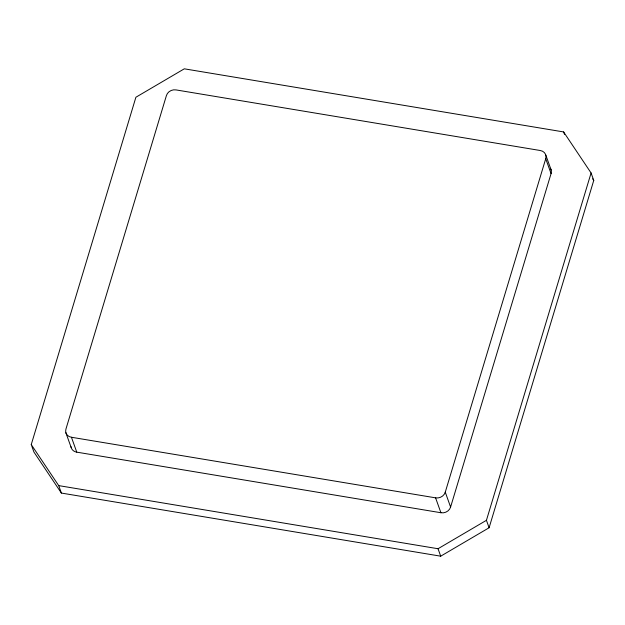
<?xml version="1.0" encoding="UTF-8"?>
<svg xmlns="http://www.w3.org/2000/svg" width="625" height="625" viewBox="0 0 625 625"><rect width="100%" height="100%" fill="white"/><g stroke="black" fill="none" stroke-linecap="round" stroke-linejoin="round"><path stroke-width="0.94" d="M31.25 444.578L135.898 97.242L184.297 68.82L563.617 131.938L591.086 172.977L593.75 180.422L489.102 527.758L440.703 556.18L61.383 493.062L33.914 452.023L31.25 444.578L58.719 485.617L61.383 493.062M450.594 507.055L445.266 492.156L545.727 158.719A7.852 6.82 -19.7 0 0 540.234 150.508L176.086 89.922A7.852 6.82 -19.7 0 0 166.406 95.609L65.945 429.047A7.852 6.82 -19.7 0 0 71.438 437.258L76.766 452.148L440.914 512.734A7.852 6.82 -19.7 0 0 450.594 507.055L551.062 173.617A7.852 6.82 -19.7 0 0 550.367 168.305M489.102 527.758L486.438 520.312L591.086 172.977M58.719 485.617L438.039 548.734L486.438 520.312M71.438 437.258L435.586 497.844A7.852 6.82 -19.7 0 0 445.266 492.156M592.672 178.812L593.75 180.422M563.617 131.938L564.508 134.414M545.805 155.062L551.133 169.953M545.727 158.719L551.062 173.617M435.586 497.844L440.914 512.734M438.039 548.734L440.703 556.18M65.867 432.711L71.195 447.602M76.766 452.148A7.852 6.82 -19.7 0 1 71.008 446.711"/></g></svg>
